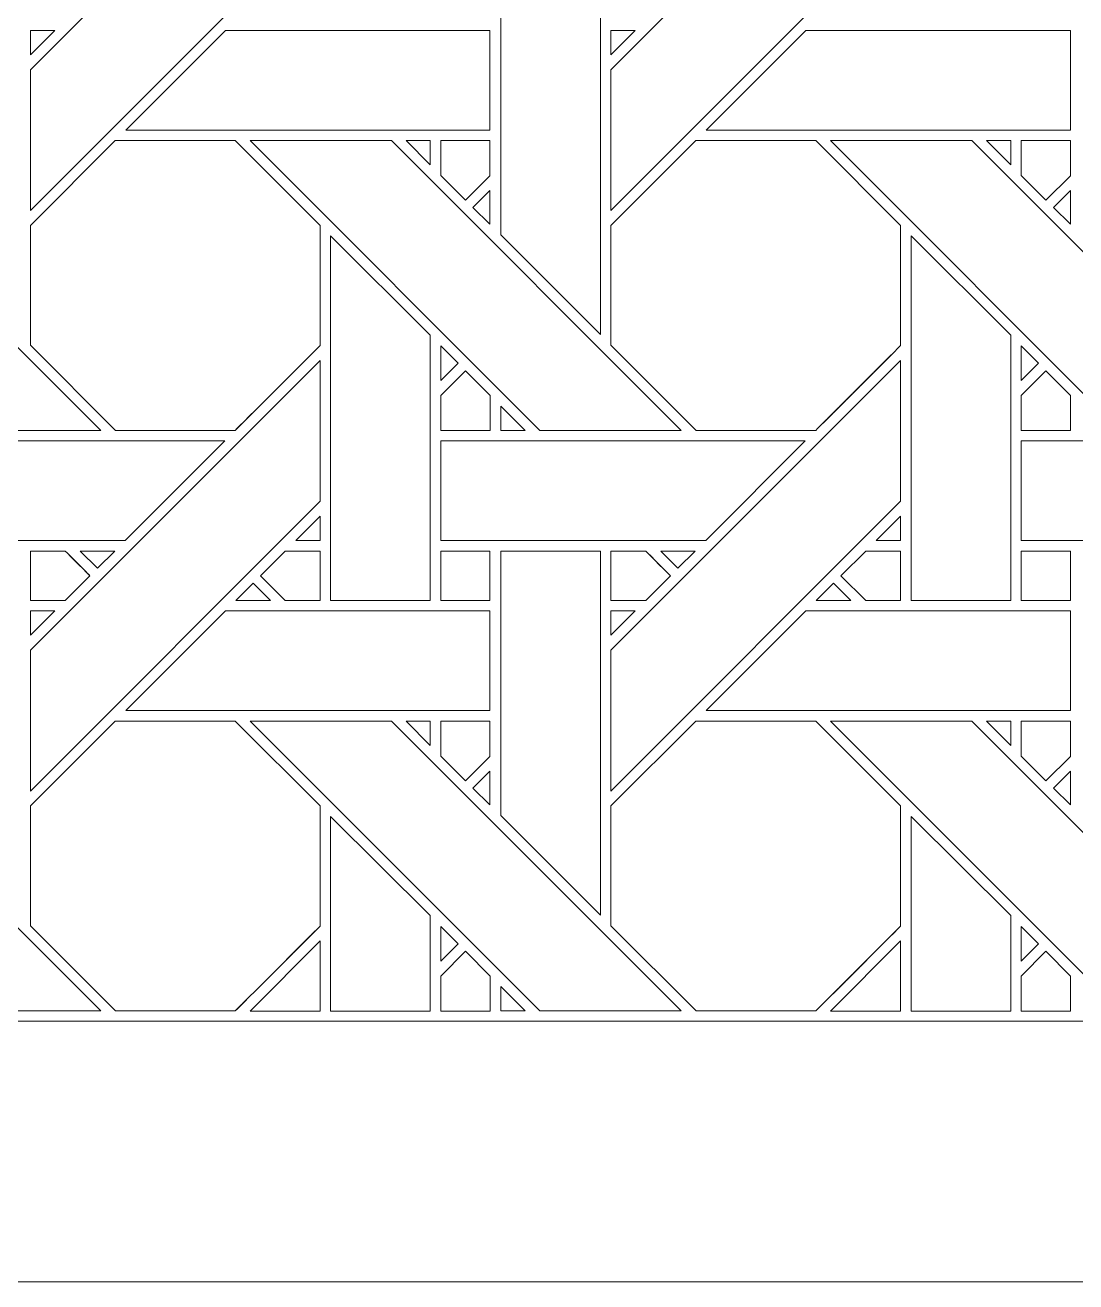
# Model space of a CAD drawing. Header units: inches. Extents: x 7.38 to 17.38, y 5.09 to 13.09.
# Drawn here: x 9.766 to 11.483, y 5.095 to 7.148 of the extents above; entities that cross this region are included whole.
import ezdxf

# ---------------------------------------------------------------- set-up
doc = ezdxf.new("R2010")
doc.units = ezdxf.units.IN
doc.header["$MEASUREMENT"] = 0
doc.layers.add('Design', color=7, linetype='Continuous', lineweight=0)

msp = doc.modelspace()

# ---------------------------------------------------------------- linework, layer by layer
at = {"layer": 'Design'}
for points, knots in [([(7.3829, 13.0948), (7.3829, 13.0948), (7.3829, 5.0948), (7.3829, 5.0948), (7.3829, 5.0948), (17.3829, 5.0948), (17.3829, 5.0948), (17.3829, 5.0948), (17.3829, 13.0948), (17.3829, 13.0948), (17.3829, 13.0948), (7.3829, 13.0948), (7.3829, 13.0948)], [0, 0, 0, 0, 1, 1, 1, 2, 2, 2, 3, 3, 3, 4, 4, 4, 4]), ([(7.8596, 12.6686), (7.8596, 12.6686), (7.8596, 5.5209), (7.8596, 5.5209), (7.8596, 5.5209), (16.9061, 5.5209), (16.9061, 5.5209), (16.9061, 5.5209), (16.9061, 12.6686), (16.9061, 12.6686), (16.9061, 12.6686), (7.8596, 12.6686), (7.8596, 12.6686)], [0, 0, 0, 0, 1, 1, 1, 2, 2, 2, 3, 3, 3, 4, 4, 4, 4]), ([(9.7742, 7.0756), (9.7742, 7.0756), (10.2479, 7.5492), (10.2479, 7.5492), (10.2479, 7.5492), (10.2479, 7.3192), (10.2479, 7.3192), (10.2479, 7.3192), (9.7742, 6.8455), (9.7742, 6.8455), (9.7742, 6.8455), (9.7742, 7.0756), (9.7742, 7.0756)], [0, 0, 0, 0, 1, 1, 1, 2, 2, 2, 3, 3, 3, 4, 4, 4, 4]), ([(10.7229, 7.0756), (10.7229, 7.0756), (11.1966, 7.5492), (11.1966, 7.5492), (11.1966, 7.5492), (11.1966, 7.3192), (11.1966, 7.3192), (11.1966, 7.3192), (10.7229, 6.8455), (10.7229, 6.8455), (10.7229, 6.8455), (10.7229, 7.0756), (10.7229, 7.0756)], [0, 0, 0, 0, 1, 1, 1, 2, 2, 2, 3, 3, 3, 4, 4, 4, 4]), ([(10.7058, 7.2377), (10.7058, 7.2377), (10.7058, 6.6426), (10.7058, 6.6426), (10.7058, 6.6426), (10.5429, 6.8055), (10.5429, 6.8055), (10.5429, 6.8055), (10.5429, 7.2377), (10.5429, 7.2377), (10.5429, 7.2377), (10.7058, 7.2377), (10.7058, 7.2377)], [0, 0, 0, 0, 1, 1, 1, 2, 2, 2, 3, 3, 3, 4, 4, 4, 4]), ([(9.8141, 7.1398), (9.8141, 7.1398), (9.7742, 7.1), (9.7742, 7.1), (9.7742, 7.1), (9.7742, 7.1398), (9.7742, 7.1398), (9.7742, 7.1398), (9.8141, 7.1398), (9.8141, 7.1398)], [0, 0, 0, 0, 1, 1, 1, 2, 2, 2, 3, 3, 3, 3]), ([(9.93, 6.977), (9.93, 6.977), (10.0929, 7.1398), (10.0929, 7.1398), (10.0929, 7.1398), (10.5253, 7.1398), (10.5253, 7.1398), (10.5253, 7.1398), (10.5253, 6.977), (10.5253, 6.977), (10.5253, 6.977), (9.93, 6.977), (9.93, 6.977)], [0, 0, 0, 0, 1, 1, 1, 2, 2, 2, 3, 3, 3, 4, 4, 4, 4]), ([(10.7628, 7.1398), (10.7628, 7.1398), (10.7229, 7.1), (10.7229, 7.1), (10.7229, 7.1), (10.7229, 7.1398), (10.7229, 7.1398), (10.7229, 7.1398), (10.7628, 7.1398), (10.7628, 7.1398)], [0, 0, 0, 0, 1, 1, 1, 2, 2, 2, 3, 3, 3, 3]), ([(10.8788, 6.977), (10.8788, 6.977), (11.0416, 7.1398), (11.0416, 7.1398), (11.0416, 7.1398), (11.4741, 7.1398), (11.4741, 7.1398), (11.4741, 7.1398), (11.4741, 6.977), (11.4741, 6.977), (11.4741, 6.977), (10.8788, 6.977), (10.8788, 6.977)], [0, 0, 0, 0, 1, 1, 1, 2, 2, 2, 3, 3, 3, 4, 4, 4, 4]), ([(9.1846, 6.9599), (9.1846, 6.9599), (9.4156, 6.9599), (9.4156, 6.9599), (9.4156, 6.9599), (9.8892, 6.4862), (9.8892, 6.4862), (9.8892, 6.4862), (9.6582, 6.4862), (9.6582, 6.4862), (9.6582, 6.4862), (9.1846, 6.9599), (9.1846, 6.9599)], [0, 0, 0, 0, 1, 1, 1, 2, 2, 2, 3, 3, 3, 4, 4, 4, 4]), ([(9.9129, 6.9598), (9.9129, 6.9598), (10.1091, 6.9598), (10.1091, 6.9598), (10.1091, 6.9598), (10.2478, 6.8211), (10.2478, 6.8211), (10.2478, 6.8211), (10.2478, 6.6249), (10.2478, 6.6249), (10.23, 6.607), (10.1181, 6.4952), (10.1091, 6.4862), (10.1091, 6.4862), (9.9134, 6.4862), (9.9134, 6.4862), (9.9134, 6.4862), (9.7742, 6.6255), (9.7742, 6.6255), (9.7742, 6.6255), (9.7742, 6.8211), (9.7742, 6.8211), (9.7742, 6.8211), (9.9129, 6.9598), (9.9129, 6.9598)], [0, 0, 0, 0, 1, 1, 1, 2, 2, 2, 3, 3, 3, 4, 4, 4, 5, 5, 5, 6, 6, 6, 7, 7, 7, 8, 8, 8, 8]), ([(9.7742, 6.6255), (9.7742, 6.6255), (9.7742, 6.8211), (9.7742, 6.8211), (9.7742, 6.8211), (9.9129, 6.9598), (9.9129, 6.9598), (9.9129, 6.9598), (10.1091, 6.9598), (10.1091, 6.9598), (10.1091, 6.9598), (10.2478, 6.8211), (10.2478, 6.8211), (10.2478, 6.8211), (10.2478, 6.6249), (10.2478, 6.6249), (10.2297, 6.6066), (10.1178, 6.4949), (10.1091, 6.4862), (10.1091, 6.4862), (9.9134, 6.4862), (9.9134, 6.4862), (9.9134, 6.4862), (9.7742, 6.6255), (9.7742, 6.6255)], [0, 0, 0, 0, 1, 1, 1, 2, 2, 2, 3, 3, 3, 4, 4, 4, 5, 5, 5, 6, 6, 6, 7, 7, 7, 8, 8, 8, 8]), ([(10.1334, 6.9599), (10.1334, 6.9599), (10.3643, 6.9599), (10.3643, 6.9599), (10.3643, 6.9599), (10.838, 6.4862), (10.838, 6.4862), (10.838, 6.4862), (10.6069, 6.4862), (10.6069, 6.4862), (10.6069, 6.4862), (10.1334, 6.9599), (10.1334, 6.9599)], [0, 0, 0, 0, 1, 1, 1, 2, 2, 2, 3, 3, 3, 4, 4, 4, 4]), ([(10.4279, 6.9599), (10.4279, 6.9599), (10.4279, 6.9201), (10.4279, 6.9201), (10.4279, 6.9201), (10.3884, 6.9599), (10.3884, 6.9599), (10.3884, 6.9599), (10.4279, 6.9599), (10.4279, 6.9599)], [0, 0, 0, 0, 1, 1, 1, 2, 2, 2, 3, 3, 3, 3]), ([(10.5253, 6.9599), (10.5253, 6.9599), (10.5253, 6.9023), (10.5253, 6.9023), (10.5253, 6.9023), (10.4854, 6.8623), (10.4854, 6.8623), (10.4854, 6.8623), (10.445, 6.9027), (10.445, 6.9027), (10.445, 6.9027), (10.445, 6.9599), (10.445, 6.9599), (10.445, 6.9599), (10.5253, 6.9599), (10.5253, 6.9599)], [0, 0, 0, 0, 1, 1, 1, 2, 2, 2, 3, 3, 3, 4, 4, 4, 5, 5, 5, 5]), ([(10.4854, 6.8623), (10.4854, 6.8623), (10.445, 6.9027), (10.445, 6.9027), (10.445, 6.9027), (10.445, 6.9599), (10.445, 6.9599), (10.445, 6.9599), (10.5253, 6.9599), (10.5253, 6.9599), (10.5253, 6.9599), (10.5253, 6.9023), (10.5253, 6.9023), (10.5253, 6.9023), (10.4854, 6.8623), (10.4854, 6.8623)], [0, 0, 0, 0, 1, 1, 1, 2, 2, 2, 3, 3, 3, 4, 4, 4, 5, 5, 5, 5]), ([(10.8616, 6.9598), (10.8616, 6.9598), (11.0578, 6.9598), (11.0578, 6.9598), (11.0578, 6.9598), (11.1966, 6.8211), (11.1966, 6.8211), (11.1966, 6.8211), (11.1966, 6.6249), (11.1966, 6.6249), (11.1788, 6.607), (11.0669, 6.4952), (11.0579, 6.4862), (11.0579, 6.4862), (10.8622, 6.4862), (10.8622, 6.4862), (10.8622, 6.4862), (10.7229, 6.6255), (10.7229, 6.6255), (10.7229, 6.6255), (10.7229, 6.8211), (10.7229, 6.8211), (10.7229, 6.8211), (10.8616, 6.9598), (10.8616, 6.9598)], [0, 0, 0, 0, 1, 1, 1, 2, 2, 2, 3, 3, 3, 4, 4, 4, 5, 5, 5, 6, 6, 6, 7, 7, 7, 8, 8, 8, 8]), ([(10.7229, 6.6255), (10.7229, 6.6255), (10.7229, 6.8211), (10.7229, 6.8211), (10.7229, 6.8211), (10.8616, 6.9598), (10.8616, 6.9598), (10.8616, 6.9598), (11.0578, 6.9598), (11.0578, 6.9598), (11.0578, 6.9598), (11.1966, 6.8211), (11.1966, 6.8211), (11.1966, 6.8211), (11.1966, 6.6249), (11.1966, 6.6249), (11.1784, 6.6066), (11.0666, 6.4949), (11.0579, 6.4862), (11.0579, 6.4862), (10.8622, 6.4862), (10.8622, 6.4862), (10.8622, 6.4862), (10.7229, 6.6255), (10.7229, 6.6255)], [0, 0, 0, 0, 1, 1, 1, 2, 2, 2, 3, 3, 3, 4, 4, 4, 5, 5, 5, 6, 6, 6, 7, 7, 7, 8, 8, 8, 8]), ([(11.0821, 6.9599), (11.0821, 6.9599), (11.313, 6.9599), (11.313, 6.9599), (11.313, 6.9599), (11.7867, 6.4862), (11.7867, 6.4862), (11.7867, 6.4862), (11.5557, 6.4862), (11.5557, 6.4862), (11.5557, 6.4862), (11.0821, 6.9599), (11.0821, 6.9599)], [0, 0, 0, 0, 1, 1, 1, 2, 2, 2, 3, 3, 3, 4, 4, 4, 4]), ([(11.3766, 6.9599), (11.3766, 6.9599), (11.3766, 6.9201), (11.3766, 6.9201), (11.3766, 6.9201), (11.3372, 6.9599), (11.3372, 6.9599), (11.3372, 6.9599), (11.3766, 6.9599), (11.3766, 6.9599)], [0, 0, 0, 0, 1, 1, 1, 2, 2, 2, 3, 3, 3, 3]), ([(11.474, 6.9599), (11.474, 6.9599), (11.474, 6.9023), (11.474, 6.9023), (11.474, 6.9023), (11.4341, 6.8623), (11.4341, 6.8623), (11.4341, 6.8623), (11.3938, 6.9027), (11.3938, 6.9027), (11.3938, 6.9027), (11.3938, 6.9599), (11.3938, 6.9599), (11.3938, 6.9599), (11.474, 6.9599), (11.474, 6.9599)], [0, 0, 0, 0, 1, 1, 1, 2, 2, 2, 3, 3, 3, 4, 4, 4, 5, 5, 5, 5]), ([(11.4341, 6.8623), (11.4341, 6.8623), (11.3938, 6.9027), (11.3938, 6.9027), (11.3938, 6.9027), (11.3938, 6.9599), (11.3938, 6.9599), (11.3938, 6.9599), (11.474, 6.9599), (11.474, 6.9599), (11.474, 6.9599), (11.474, 6.9023), (11.474, 6.9023), (11.474, 6.9023), (11.4341, 6.8623), (11.4341, 6.8623)], [0, 0, 0, 0, 1, 1, 1, 2, 2, 2, 3, 3, 3, 4, 4, 4, 5, 5, 5, 5]), ([(10.5253, 6.878), (10.5253, 6.878), (10.5253, 6.8229), (10.5253, 6.8229), (10.5253, 6.8229), (10.4976, 6.8503), (10.4976, 6.8503), (10.4976, 6.8503), (10.5253, 6.878), (10.5253, 6.878)], [0, 0, 0, 0, 1, 1, 1, 2, 2, 2, 3, 3, 3, 3]), ([(11.4741, 6.878), (11.4741, 6.878), (11.4741, 6.8229), (11.4741, 6.8229), (11.4741, 6.8229), (11.4463, 6.8503), (11.4463, 6.8503), (11.4463, 6.8503), (11.4741, 6.878), (11.4741, 6.878)], [0, 0, 0, 0, 1, 1, 1, 2, 2, 2, 3, 3, 3, 3]), ([(10.4278, 6.6419), (10.4278, 6.6419), (10.4278, 6.2082), (10.4278, 6.2082), (10.4278, 6.2082), (10.265, 6.2082), (10.265, 6.2082), (10.265, 6.2082), (10.265, 6.8041), (10.265, 6.8041), (10.265, 6.8041), (10.4278, 6.6419), (10.4278, 6.6419)], [0, 0, 0, 0, 1, 1, 1, 2, 2, 2, 3, 3, 3, 4, 4, 4, 4]), ([(11.3765, 6.6419), (11.3765, 6.6419), (11.3765, 6.2082), (11.3765, 6.2082), (11.3765, 6.2082), (11.2137, 6.2082), (11.2137, 6.2082), (11.2137, 6.2082), (11.2137, 6.8041), (11.2137, 6.8041), (11.2137, 6.8041), (11.3765, 6.6419), (11.3765, 6.6419)], [0, 0, 0, 0, 1, 1, 1, 2, 2, 2, 3, 3, 3, 4, 4, 4, 4]), ([(10.4451, 6.5677), (10.4451, 6.5677), (10.4451, 6.6244), (10.4451, 6.6244), (10.4451, 6.6244), (10.4733, 6.5958), (10.4733, 6.5958), (10.4733, 6.5958), (10.4451, 6.5677), (10.4451, 6.5677)], [0, 0, 0, 0, 1, 1, 1, 2, 2, 2, 3, 3, 3, 3]), ([(11.3938, 6.5677), (11.3938, 6.5677), (11.3938, 6.6244), (11.3938, 6.6244), (11.3938, 6.6244), (11.422, 6.5958), (11.422, 6.5958), (11.422, 6.5958), (11.3938, 6.5677), (11.3938, 6.5677)], [0, 0, 0, 0, 1, 1, 1, 2, 2, 2, 3, 3, 3, 3]), ([(9.7742, 6.1269), (9.7742, 6.1269), (10.2479, 6.6005), (10.2479, 6.6005), (10.2479, 6.6005), (10.2479, 6.3705), (10.2479, 6.3705), (10.2479, 6.3705), (9.7742, 5.8968), (9.7742, 5.8968), (9.7742, 5.8968), (9.7742, 6.1269), (9.7742, 6.1269)], [0, 0, 0, 0, 1, 1, 1, 2, 2, 2, 3, 3, 3, 4, 4, 4, 4]), ([(10.7229, 6.1269), (10.7229, 6.1269), (11.1966, 6.6005), (11.1966, 6.6005), (11.1966, 6.6005), (11.1966, 6.3705), (11.1966, 6.3705), (11.1966, 6.3705), (10.7229, 5.8968), (10.7229, 5.8968), (10.7229, 5.8968), (10.7229, 6.1269), (10.7229, 6.1269)], [0, 0, 0, 0, 1, 1, 1, 2, 2, 2, 3, 3, 3, 4, 4, 4, 4]), ([(10.4451, 6.486), (10.4451, 6.486), (10.4451, 6.5433), (10.4451, 6.5433), (10.4451, 6.5433), (10.4854, 6.5836), (10.4854, 6.5836), (10.4854, 6.5836), (10.5257, 6.5433), (10.5257, 6.5433), (10.5257, 6.5433), (10.5257, 6.486), (10.5257, 6.486), (10.5257, 6.486), (10.4451, 6.486), (10.4451, 6.486)], [0, 0, 0, 0, 1, 1, 1, 2, 2, 2, 3, 3, 3, 4, 4, 4, 5, 5, 5, 5]), ([(10.4451, 6.486), (10.4451, 6.486), (10.4451, 6.5433), (10.4451, 6.5433), (10.4451, 6.5433), (10.4854, 6.5836), (10.4854, 6.5836), (10.4854, 6.5836), (10.5257, 6.5433), (10.5257, 6.5433), (10.5257, 6.5433), (10.5257, 6.486), (10.5257, 6.486), (10.5257, 6.486), (10.4451, 6.486), (10.4451, 6.486)], [0, 0, 0, 0, 1, 1, 1, 2, 2, 2, 3, 3, 3, 4, 4, 4, 5, 5, 5, 5]), ([(11.3938, 6.486), (11.3938, 6.486), (11.3938, 6.5433), (11.3938, 6.5433), (11.3938, 6.5433), (11.4341, 6.5836), (11.4341, 6.5836), (11.4341, 6.5836), (11.4745, 6.5433), (11.4745, 6.5433), (11.4745, 6.5433), (11.4745, 6.486), (11.4745, 6.486), (11.4745, 6.486), (11.3938, 6.486), (11.3938, 6.486)], [0, 0, 0, 0, 1, 1, 1, 2, 2, 2, 3, 3, 3, 4, 4, 4, 5, 5, 5, 5]), ([(11.3938, 6.486), (11.3938, 6.486), (11.3938, 6.5433), (11.3938, 6.5433), (11.3938, 6.5433), (11.4341, 6.5836), (11.4341, 6.5836), (11.4341, 6.5836), (11.4745, 6.5433), (11.4745, 6.5433), (11.4745, 6.5433), (11.4745, 6.486), (11.4745, 6.486), (11.4745, 6.486), (11.3938, 6.486), (11.3938, 6.486)], [0, 0, 0, 0, 1, 1, 1, 2, 2, 2, 3, 3, 3, 4, 4, 4, 5, 5, 5, 5]), ([(10.5827, 6.4862), (10.5827, 6.4862), (10.543, 6.4862), (10.543, 6.4862), (10.543, 6.4862), (10.543, 6.526), (10.543, 6.526), (10.543, 6.526), (10.5827, 6.4862), (10.5827, 6.4862)], [0, 0, 0, 0, 1, 1, 1, 2, 2, 2, 3, 3, 3, 3]), ([(9.4964, 6.3063), (9.4964, 6.3063), (9.4964, 6.469), (9.4964, 6.469), (9.4964, 6.469), (10.0921, 6.469), (10.0921, 6.469), (10.0921, 6.469), (9.9293, 6.3063), (9.9293, 6.3063), (9.9293, 6.3063), (9.4964, 6.3063), (9.4964, 6.3063)], [0, 0, 0, 0, 1, 1, 1, 2, 2, 2, 3, 3, 3, 4, 4, 4, 4]), ([(10.4451, 6.3063), (10.4451, 6.3063), (10.4451, 6.469), (10.4451, 6.469), (10.4451, 6.469), (11.0408, 6.469), (11.0408, 6.469), (11.0408, 6.469), (10.8781, 6.3063), (10.8781, 6.3063), (10.8781, 6.3063), (10.4451, 6.3063), (10.4451, 6.3063)], [0, 0, 0, 0, 1, 1, 1, 2, 2, 2, 3, 3, 3, 4, 4, 4, 4]), ([(11.3938, 6.3063), (11.3938, 6.3063), (11.3938, 6.469), (11.3938, 6.469), (11.3938, 6.469), (11.9895, 6.469), (11.9895, 6.469), (11.9895, 6.469), (11.8268, 6.3063), (11.8268, 6.3063), (11.8268, 6.3063), (11.3938, 6.3063), (11.3938, 6.3063)], [0, 0, 0, 0, 1, 1, 1, 2, 2, 2, 3, 3, 3, 4, 4, 4, 4]), ([(10.2081, 6.3063), (10.2081, 6.3063), (10.2479, 6.3461), (10.2479, 6.3461), (10.2479, 6.3461), (10.2479, 6.3063), (10.2479, 6.3063), (10.2479, 6.3063), (10.2081, 6.3063), (10.2081, 6.3063)], [0, 0, 0, 0, 1, 1, 1, 2, 2, 2, 3, 3, 3, 3]), ([(11.1568, 6.3063), (11.1568, 6.3063), (11.1966, 6.3461), (11.1966, 6.3461), (11.1966, 6.3461), (11.1966, 6.3063), (11.1966, 6.3063), (11.1966, 6.3063), (11.1568, 6.3063), (11.1568, 6.3063)], [0, 0, 0, 0, 1, 1, 1, 2, 2, 2, 3, 3, 3, 3]), ([(9.8313, 6.289), (9.8364, 6.2839), (9.8672, 6.2531), (9.8716, 6.2486), (9.8716, 6.2486), (9.8312, 6.2082), (9.8312, 6.2082), (9.8312, 6.2082), (9.7742, 6.2082), (9.7742, 6.2082), (9.7742, 6.2082), (9.7742, 6.289), (9.7742, 6.289), (9.7742, 6.289), (9.8313, 6.289), (9.8313, 6.289)], [0, 0, 0, 0, 1, 1, 1, 2, 2, 2, 3, 3, 3, 4, 4, 4, 5, 5, 5, 5]), ([(9.7742, 6.289), (9.7742, 6.289), (9.8313, 6.289), (9.8313, 6.289), (9.8369, 6.2834), (9.8716, 6.2486), (9.8716, 6.2486), (9.8716, 6.2486), (9.8312, 6.2082), (9.8312, 6.2082), (9.8312, 6.2082), (9.7742, 6.2082), (9.7742, 6.2082), (9.7742, 6.2082), (9.7742, 6.289), (9.7742, 6.289)], [0, 0, 0, 0, 1, 1, 1, 2, 2, 2, 3, 3, 3, 4, 4, 4, 5, 5, 5, 5]), ([(9.9121, 6.289), (9.9121, 6.289), (9.8838, 6.2608), (9.8838, 6.2608), (9.8838, 6.2608), (9.8556, 6.289), (9.8556, 6.289), (9.8556, 6.289), (9.9121, 6.289), (9.9121, 6.289)], [0, 0, 0, 0, 1, 1, 1, 2, 2, 2, 3, 3, 3, 3]), ([(10.1907, 6.2082), (10.1907, 6.2082), (10.1504, 6.2486), (10.1504, 6.2486), (10.1504, 6.2486), (10.1908, 6.289), (10.1908, 6.289), (10.1908, 6.289), (10.2479, 6.289), (10.2479, 6.289), (10.2479, 6.289), (10.2479, 6.2082), (10.2479, 6.2082), (10.2479, 6.2082), (10.1907, 6.2082), (10.1907, 6.2082)], [0, 0, 0, 0, 1, 1, 1, 2, 2, 2, 3, 3, 3, 4, 4, 4, 5, 5, 5, 5]), ([(10.1504, 6.2486), (10.1504, 6.2486), (10.1908, 6.289), (10.1908, 6.289), (10.1908, 6.289), (10.2479, 6.289), (10.2479, 6.289), (10.2479, 6.289), (10.2479, 6.2082), (10.2479, 6.2082), (10.2479, 6.2082), (10.1907, 6.2082), (10.1907, 6.2082), (10.1907, 6.2082), (10.1504, 6.2486), (10.1504, 6.2486)], [0, 0, 0, 0, 1, 1, 1, 2, 2, 2, 3, 3, 3, 4, 4, 4, 5, 5, 5, 5]), ([(10.4451, 6.2082), (10.4451, 6.2082), (10.4451, 6.289), (10.4451, 6.289), (10.4451, 6.289), (10.5253, 6.289), (10.5253, 6.289), (10.5253, 6.289), (10.5253, 6.2082), (10.5253, 6.2082), (10.5253, 6.2082), (10.4451, 6.2082), (10.4451, 6.2082)], [0, 0, 0, 0, 1, 1, 1, 2, 2, 2, 3, 3, 3, 4, 4, 4, 4]), ([(10.4451, 6.289), (10.4451, 6.289), (10.5253, 6.289), (10.5253, 6.289), (10.5253, 6.289), (10.5253, 6.2082), (10.5253, 6.2082), (10.5253, 6.2082), (10.4451, 6.2082), (10.4451, 6.2082), (10.4451, 6.2082), (10.4451, 6.289), (10.4451, 6.289)], [0, 0, 0, 0, 1, 1, 1, 2, 2, 2, 3, 3, 3, 4, 4, 4, 4]), ([(10.7058, 6.289), (10.7058, 6.289), (10.7058, 5.6939), (10.7058, 5.6939), (10.7058, 5.6939), (10.5429, 5.8568), (10.5429, 5.8568), (10.5429, 5.8568), (10.5429, 6.289), (10.5429, 6.289), (10.5429, 6.289), (10.7058, 6.289), (10.7058, 6.289)], [0, 0, 0, 0, 1, 1, 1, 2, 2, 2, 3, 3, 3, 4, 4, 4, 4]), ([(10.78, 6.289), (10.7851, 6.2839), (10.8159, 6.2531), (10.8203, 6.2486), (10.8203, 6.2486), (10.7799, 6.2082), (10.7799, 6.2082), (10.7799, 6.2082), (10.7229, 6.2082), (10.7229, 6.2082), (10.7229, 6.2082), (10.7229, 6.289), (10.7229, 6.289), (10.7229, 6.289), (10.78, 6.289), (10.78, 6.289)], [0, 0, 0, 0, 1, 1, 1, 2, 2, 2, 3, 3, 3, 4, 4, 4, 5, 5, 5, 5]), ([(10.7229, 6.289), (10.7229, 6.289), (10.78, 6.289), (10.78, 6.289), (10.7855, 6.2835), (10.8203, 6.2486), (10.8203, 6.2486), (10.8203, 6.2486), (10.7799, 6.2082), (10.7799, 6.2082), (10.7799, 6.2082), (10.7229, 6.2082), (10.7229, 6.2082), (10.7229, 6.2082), (10.7229, 6.289), (10.7229, 6.289)], [0, 0, 0, 0, 1, 1, 1, 2, 2, 2, 3, 3, 3, 4, 4, 4, 5, 5, 5, 5]), ([(10.8608, 6.289), (10.8608, 6.289), (10.8326, 6.2608), (10.8326, 6.2608), (10.8326, 6.2608), (10.8044, 6.289), (10.8044, 6.289), (10.8044, 6.289), (10.8608, 6.289), (10.8608, 6.289)], [0, 0, 0, 0, 1, 1, 1, 2, 2, 2, 3, 3, 3, 3]), ([(11.1395, 6.2082), (11.1395, 6.2082), (11.0991, 6.2486), (11.0991, 6.2486), (11.0991, 6.2486), (11.1396, 6.289), (11.1396, 6.289), (11.1396, 6.289), (11.1966, 6.289), (11.1966, 6.289), (11.1966, 6.289), (11.1966, 6.2082), (11.1966, 6.2082), (11.1966, 6.2082), (11.1395, 6.2082), (11.1395, 6.2082)], [0, 0, 0, 0, 1, 1, 1, 2, 2, 2, 3, 3, 3, 4, 4, 4, 5, 5, 5, 5]), ([(11.0991, 6.2486), (11.0991, 6.2486), (11.1396, 6.289), (11.1396, 6.289), (11.1396, 6.289), (11.1966, 6.289), (11.1966, 6.289), (11.1966, 6.289), (11.1966, 6.2082), (11.1966, 6.2082), (11.1966, 6.2082), (11.1395, 6.2082), (11.1395, 6.2082), (11.1395, 6.2082), (11.0991, 6.2486), (11.0991, 6.2486)], [0, 0, 0, 0, 1, 1, 1, 2, 2, 2, 3, 3, 3, 4, 4, 4, 5, 5, 5, 5]), ([(11.3938, 6.2082), (11.3938, 6.2082), (11.3938, 6.289), (11.3938, 6.289), (11.3938, 6.289), (11.474, 6.289), (11.474, 6.289), (11.474, 6.289), (11.474, 6.2082), (11.474, 6.2082), (11.474, 6.2082), (11.3938, 6.2082), (11.3938, 6.2082)], [0, 0, 0, 0, 1, 1, 1, 2, 2, 2, 3, 3, 3, 4, 4, 4, 4]), ([(11.3938, 6.289), (11.3938, 6.289), (11.474, 6.289), (11.474, 6.289), (11.474, 6.289), (11.474, 6.2082), (11.474, 6.2082), (11.474, 6.2082), (11.3938, 6.2082), (11.3938, 6.2082), (11.3938, 6.2082), (11.3938, 6.289), (11.3938, 6.289)], [0, 0, 0, 0, 1, 1, 1, 2, 2, 2, 3, 3, 3, 4, 4, 4, 4]), ([(10.1666, 6.2082), (10.1666, 6.2082), (10.11, 6.2082), (10.11, 6.2082), (10.11, 6.2082), (10.1383, 6.2365), (10.1383, 6.2365), (10.1383, 6.2365), (10.1666, 6.2082), (10.1666, 6.2082)], [0, 0, 0, 0, 1, 1, 1, 2, 2, 2, 3, 3, 3, 3]), ([(11.1153, 6.2082), (11.1153, 6.2082), (11.0588, 6.2082), (11.0588, 6.2082), (11.0588, 6.2082), (11.087, 6.2365), (11.087, 6.2365), (11.087, 6.2365), (11.1153, 6.2082), (11.1153, 6.2082)], [0, 0, 0, 0, 1, 1, 1, 2, 2, 2, 3, 3, 3, 3]), ([(9.8141, 6.1911), (9.8141, 6.1911), (9.7742, 6.1513), (9.7742, 6.1513), (9.7742, 6.1513), (9.7742, 6.1911), (9.7742, 6.1911), (9.7742, 6.1911), (9.8141, 6.1911), (9.8141, 6.1911)], [0, 0, 0, 0, 1, 1, 1, 2, 2, 2, 3, 3, 3, 3]), ([(9.9301, 6.0283), (9.9301, 6.0283), (10.0929, 6.1911), (10.0929, 6.1911), (10.0929, 6.1911), (10.5253, 6.1911), (10.5253, 6.1911), (10.5253, 6.1911), (10.5253, 6.0283), (10.5253, 6.0283), (10.5253, 6.0283), (9.9301, 6.0283), (9.9301, 6.0283)], [0, 0, 0, 0, 1, 1, 1, 2, 2, 2, 3, 3, 3, 4, 4, 4, 4]), ([(10.7628, 6.1911), (10.7628, 6.1911), (10.7229, 6.1513), (10.7229, 6.1513), (10.7229, 6.1513), (10.7229, 6.1911), (10.7229, 6.1911), (10.7229, 6.1911), (10.7628, 6.1911), (10.7628, 6.1911)], [0, 0, 0, 0, 1, 1, 1, 2, 2, 2, 3, 3, 3, 3]), ([(10.8788, 6.0283), (10.8788, 6.0283), (11.0416, 6.1911), (11.0416, 6.1911), (11.0416, 6.1911), (11.4741, 6.1911), (11.4741, 6.1911), (11.4741, 6.1911), (11.4741, 6.0283), (11.4741, 6.0283), (11.4741, 6.0283), (10.8788, 6.0283), (10.8788, 6.0283)], [0, 0, 0, 0, 1, 1, 1, 2, 2, 2, 3, 3, 3, 4, 4, 4, 4]), ([(9.1846, 6.0112), (9.1846, 6.0112), (9.4156, 6.0112), (9.4156, 6.0112), (9.4156, 6.0112), (9.8892, 5.5375), (9.8892, 5.5375), (9.8892, 5.5375), (9.6582, 5.5375), (9.6582, 5.5375), (9.6582, 5.5375), (9.1846, 6.0112), (9.1846, 6.0112)], [0, 0, 0, 0, 1, 1, 1, 2, 2, 2, 3, 3, 3, 4, 4, 4, 4]), ([(9.9129, 6.0111), (9.9129, 6.0111), (10.1091, 6.0111), (10.1091, 6.0111), (10.1091, 6.0111), (10.2478, 5.8724), (10.2478, 5.8724), (10.2478, 5.8724), (10.2478, 5.6762), (10.2478, 5.6762), (10.23, 5.6582), (10.1181, 5.5465), (10.1091, 5.5375), (10.1091, 5.5375), (9.9134, 5.5375), (9.9134, 5.5375), (9.9134, 5.5375), (9.7742, 5.6767), (9.7742, 5.6767), (9.7742, 5.6767), (9.7742, 5.8724), (9.7742, 5.8724), (9.7742, 5.8724), (9.9129, 6.0111), (9.9129, 6.0111)], [0, 0, 0, 0, 1, 1, 1, 2, 2, 2, 3, 3, 3, 4, 4, 4, 5, 5, 5, 6, 6, 6, 7, 7, 7, 8, 8, 8, 8]), ([(10.1091, 5.5375), (10.1091, 5.5375), (9.9134, 5.5375), (9.9134, 5.5375), (9.9134, 5.5375), (9.7742, 5.6767), (9.7742, 5.6767), (9.7742, 5.6767), (9.7742, 5.8724), (9.7742, 5.8724), (9.7742, 5.8724), (9.9129, 6.0111), (9.9129, 6.0111), (9.9129, 6.0111), (10.1091, 6.0111), (10.1091, 6.0111), (10.1091, 6.0111), (10.2478, 5.8724), (10.2478, 5.8724), (10.2478, 5.8724), (10.2478, 5.6762), (10.2478, 5.6762), (10.2297, 5.6579), (10.1178, 5.5462), (10.1091, 5.5375)], [0, 0, 0, 0, 1, 1, 1, 2, 2, 2, 3, 3, 3, 4, 4, 4, 5, 5, 5, 6, 6, 6, 7, 7, 7, 8, 8, 8, 8]), ([(10.1334, 6.0112), (10.1334, 6.0112), (10.3643, 6.0112), (10.3643, 6.0112), (10.3643, 6.0112), (10.838, 5.5375), (10.838, 5.5375), (10.838, 5.5375), (10.6069, 5.5375), (10.6069, 5.5375), (10.6069, 5.5375), (10.1334, 6.0112), (10.1334, 6.0112)], [0, 0, 0, 0, 1, 1, 1, 2, 2, 2, 3, 3, 3, 4, 4, 4, 4]), ([(10.4279, 6.0111), (10.4279, 6.0111), (10.4279, 5.9713), (10.4279, 5.9713), (10.4279, 5.9713), (10.3884, 6.0111), (10.3884, 6.0111), (10.3884, 6.0111), (10.4279, 6.0111), (10.4279, 6.0111)], [0, 0, 0, 0, 1, 1, 1, 2, 2, 2, 3, 3, 3, 3]), ([(10.5253, 6.0111), (10.5253, 6.0111), (10.5253, 5.9535), (10.5253, 5.9535), (10.5253, 5.9535), (10.4854, 5.9136), (10.4854, 5.9136), (10.4854, 5.9136), (10.445, 5.9539), (10.445, 5.9539), (10.445, 5.9539), (10.445, 6.0111), (10.445, 6.0111), (10.445, 6.0111), (10.5253, 6.0111), (10.5253, 6.0111)], [0, 0, 0, 0, 1, 1, 1, 2, 2, 2, 3, 3, 3, 4, 4, 4, 5, 5, 5, 5]), ([(10.4854, 5.9136), (10.4854, 5.9136), (10.445, 5.9539), (10.445, 5.9539), (10.445, 5.9539), (10.445, 6.0111), (10.445, 6.0111), (10.445, 6.0111), (10.5253, 6.0111), (10.5253, 6.0111), (10.5253, 6.0111), (10.5253, 5.9535), (10.5253, 5.9535), (10.5253, 5.9535), (10.4854, 5.9136), (10.4854, 5.9136)], [0, 0, 0, 0, 1, 1, 1, 2, 2, 2, 3, 3, 3, 4, 4, 4, 5, 5, 5, 5]), ([(10.8616, 6.0111), (10.8616, 6.0111), (11.0578, 6.0111), (11.0578, 6.0111), (11.0578, 6.0111), (11.1966, 5.8724), (11.1966, 5.8724), (11.1966, 5.8724), (11.1966, 5.6762), (11.1966, 5.6762), (11.1788, 5.6582), (11.0669, 5.5465), (11.0579, 5.5375), (11.0579, 5.5375), (10.8622, 5.5375), (10.8622, 5.5375), (10.8622, 5.5375), (10.7229, 5.6767), (10.7229, 5.6767), (10.7229, 5.6767), (10.7229, 5.8724), (10.7229, 5.8724), (10.7229, 5.8724), (10.8616, 6.0111), (10.8616, 6.0111)], [0, 0, 0, 0, 1, 1, 1, 2, 2, 2, 3, 3, 3, 4, 4, 4, 5, 5, 5, 6, 6, 6, 7, 7, 7, 8, 8, 8, 8]), ([(11.0579, 5.5375), (11.0579, 5.5375), (10.8622, 5.5375), (10.8622, 5.5375), (10.8622, 5.5375), (10.7229, 5.6767), (10.7229, 5.6767), (10.7229, 5.6767), (10.7229, 5.8724), (10.7229, 5.8724), (10.7229, 5.8724), (10.8616, 6.0111), (10.8616, 6.0111), (10.8616, 6.0111), (11.0578, 6.0111), (11.0578, 6.0111), (11.0578, 6.0111), (11.1966, 5.8724), (11.1966, 5.8724), (11.1966, 5.8724), (11.1966, 5.6762), (11.1966, 5.6762), (11.1784, 5.6579), (11.0666, 5.5462), (11.0579, 5.5375)], [0, 0, 0, 0, 1, 1, 1, 2, 2, 2, 3, 3, 3, 4, 4, 4, 5, 5, 5, 6, 6, 6, 7, 7, 7, 8, 8, 8, 8]), ([(11.0821, 6.0112), (11.0821, 6.0112), (11.313, 6.0112), (11.313, 6.0112), (11.313, 6.0112), (11.7867, 5.5375), (11.7867, 5.5375), (11.7867, 5.5375), (11.5556, 5.5375), (11.5556, 5.5375), (11.5556, 5.5375), (11.0821, 6.0112), (11.0821, 6.0112)], [0, 0, 0, 0, 1, 1, 1, 2, 2, 2, 3, 3, 3, 4, 4, 4, 4]), ([(11.3766, 6.0111), (11.3766, 6.0111), (11.3766, 5.9713), (11.3766, 5.9713), (11.3766, 5.9713), (11.3372, 6.0111), (11.3372, 6.0111), (11.3372, 6.0111), (11.3766, 6.0111), (11.3766, 6.0111)], [0, 0, 0, 0, 1, 1, 1, 2, 2, 2, 3, 3, 3, 3]), ([(11.474, 6.0111), (11.474, 6.0111), (11.474, 5.9535), (11.474, 5.9535), (11.474, 5.9535), (11.4341, 5.9136), (11.4341, 5.9136), (11.4341, 5.9136), (11.3938, 5.9539), (11.3938, 5.9539), (11.3938, 5.9539), (11.3938, 6.0111), (11.3938, 6.0111), (11.3938, 6.0111), (11.474, 6.0111), (11.474, 6.0111)], [0, 0, 0, 0, 1, 1, 1, 2, 2, 2, 3, 3, 3, 4, 4, 4, 5, 5, 5, 5]), ([(11.4341, 5.9136), (11.4341, 5.9136), (11.3938, 5.9539), (11.3938, 5.9539), (11.3938, 5.9539), (11.3938, 6.0111), (11.3938, 6.0111), (11.3938, 6.0111), (11.474, 6.0111), (11.474, 6.0111), (11.474, 6.0111), (11.474, 5.9535), (11.474, 5.9535), (11.474, 5.9535), (11.4341, 5.9136), (11.4341, 5.9136)], [0, 0, 0, 0, 1, 1, 1, 2, 2, 2, 3, 3, 3, 4, 4, 4, 5, 5, 5, 5]), ([(10.5253, 5.9293), (10.5253, 5.9293), (10.5253, 5.8741), (10.5253, 5.8741), (10.5253, 5.8741), (10.4976, 5.9015), (10.4976, 5.9015), (10.4976, 5.9015), (10.5253, 5.9293), (10.5253, 5.9293)], [0, 0, 0, 0, 1, 1, 1, 2, 2, 2, 3, 3, 3, 3]), ([(11.4741, 5.9293), (11.4741, 5.9293), (11.4741, 5.8741), (11.4741, 5.8741), (11.4741, 5.8741), (11.4463, 5.9015), (11.4463, 5.9015), (11.4463, 5.9015), (11.4741, 5.9293), (11.4741, 5.9293)], [0, 0, 0, 0, 1, 1, 1, 2, 2, 2, 3, 3, 3, 3]), ([(10.265, 5.8553), (10.265, 5.8553), (10.4278, 5.6932), (10.4278, 5.6932), (10.4278, 5.6932), (10.4278, 5.5373), (10.4278, 5.5373), (10.4278, 5.5373), (10.265, 5.5373), (10.265, 5.5373), (10.265, 5.5373), (10.265, 5.8553), (10.265, 5.8553)], [0, 0, 0, 0, 1, 1, 1, 2, 2, 2, 3, 3, 3, 4, 4, 4, 4]), ([(11.2137, 5.8553), (11.2137, 5.8553), (11.3765, 5.6932), (11.3765, 5.6932), (11.3765, 5.6932), (11.3765, 5.5373), (11.3765, 5.5373), (11.3765, 5.5373), (11.2137, 5.5373), (11.2137, 5.5373), (11.2137, 5.5373), (11.2137, 5.8553), (11.2137, 5.8553)], [0, 0, 0, 0, 1, 1, 1, 2, 2, 2, 3, 3, 3, 4, 4, 4, 4]), ([(10.4733, 5.6471), (10.4733, 5.6471), (10.4451, 5.6189), (10.4451, 5.6189), (10.4451, 5.6189), (10.4451, 5.6757), (10.4451, 5.6757), (10.4451, 5.6757), (10.4733, 5.6471), (10.4733, 5.6471)], [0, 0, 0, 0, 1, 1, 1, 2, 2, 2, 3, 3, 3, 3]), ([(11.422, 5.6471), (11.422, 5.6471), (11.3938, 5.6189), (11.3938, 5.6189), (11.3938, 5.6189), (11.3938, 5.6757), (11.3938, 5.6757), (11.3938, 5.6757), (11.422, 5.6471), (11.422, 5.6471)], [0, 0, 0, 0, 1, 1, 1, 2, 2, 2, 3, 3, 3, 3]), ([(10.1334, 5.5373), (10.1334, 5.5373), (10.2479, 5.6518), (10.2479, 5.6518), (10.2479, 5.6518), (10.2479, 5.5373), (10.2479, 5.5373), (10.2479, 5.5373), (10.1334, 5.5373), (10.1334, 5.5373)], [0, 0, 0, 0, 1, 1, 1, 2, 2, 2, 3, 3, 3, 3]), ([(11.0821, 5.5373), (11.0821, 5.5373), (11.1966, 5.6518), (11.1966, 5.6518), (11.1966, 5.6518), (11.1966, 5.5373), (11.1966, 5.5373), (11.1966, 5.5373), (11.0821, 5.5373), (11.0821, 5.5373)], [0, 0, 0, 0, 1, 1, 1, 2, 2, 2, 3, 3, 3, 3]), ([(10.4451, 5.5373), (10.4451, 5.5373), (10.4451, 5.5945), (10.4451, 5.5945), (10.4451, 5.5945), (10.4854, 5.6349), (10.4854, 5.6349), (10.4854, 5.6349), (10.5257, 5.5945), (10.5257, 5.5945), (10.5257, 5.5945), (10.5257, 5.5373), (10.5257, 5.5373), (10.5257, 5.5373), (10.4451, 5.5373), (10.4451, 5.5373)], [0, 0, 0, 0, 1, 1, 1, 2, 2, 2, 3, 3, 3, 4, 4, 4, 5, 5, 5, 5]), ([(10.4451, 5.5945), (10.4451, 5.5945), (10.4854, 5.6349), (10.4854, 5.6349), (10.4854, 5.6349), (10.5257, 5.5945), (10.5257, 5.5945), (10.5257, 5.5945), (10.5257, 5.5373), (10.5257, 5.5373), (10.5257, 5.5373), (10.4451, 5.5373), (10.4451, 5.5373), (10.4451, 5.5373), (10.4451, 5.5945), (10.4451, 5.5945)], [0, 0, 0, 0, 1, 1, 1, 2, 2, 2, 3, 3, 3, 4, 4, 4, 5, 5, 5, 5]), ([(11.3938, 5.5373), (11.3938, 5.5373), (11.3938, 5.5945), (11.3938, 5.5945), (11.3938, 5.5945), (11.4341, 5.6349), (11.4341, 5.6349), (11.4341, 5.6349), (11.4745, 5.5945), (11.4745, 5.5945), (11.4745, 5.5945), (11.4745, 5.5373), (11.4745, 5.5373), (11.4745, 5.5373), (11.3938, 5.5373), (11.3938, 5.5373)], [0, 0, 0, 0, 1, 1, 1, 2, 2, 2, 3, 3, 3, 4, 4, 4, 5, 5, 5, 5]), ([(11.3938, 5.5945), (11.3938, 5.5945), (11.4341, 5.6349), (11.4341, 5.6349), (11.4341, 5.6349), (11.4745, 5.5945), (11.4745, 5.5945), (11.4745, 5.5945), (11.4745, 5.5373), (11.4745, 5.5373), (11.4745, 5.5373), (11.3938, 5.5373), (11.3938, 5.5373), (11.3938, 5.5373), (11.3938, 5.5945), (11.3938, 5.5945)], [0, 0, 0, 0, 1, 1, 1, 2, 2, 2, 3, 3, 3, 4, 4, 4, 5, 5, 5, 5]), ([(10.543, 5.5773), (10.543, 5.5773), (10.5827, 5.5375), (10.5827, 5.5375), (10.5827, 5.5375), (10.543, 5.5375), (10.543, 5.5375), (10.543, 5.5375), (10.543, 5.5773), (10.543, 5.5773)], [0, 0, 0, 0, 1, 1, 1, 2, 2, 2, 3, 3, 3, 3])]:
    msp.add_open_spline(points, degree=3, knots=knots, dxfattribs=at)

doc.saveas('drawing.dxf')
